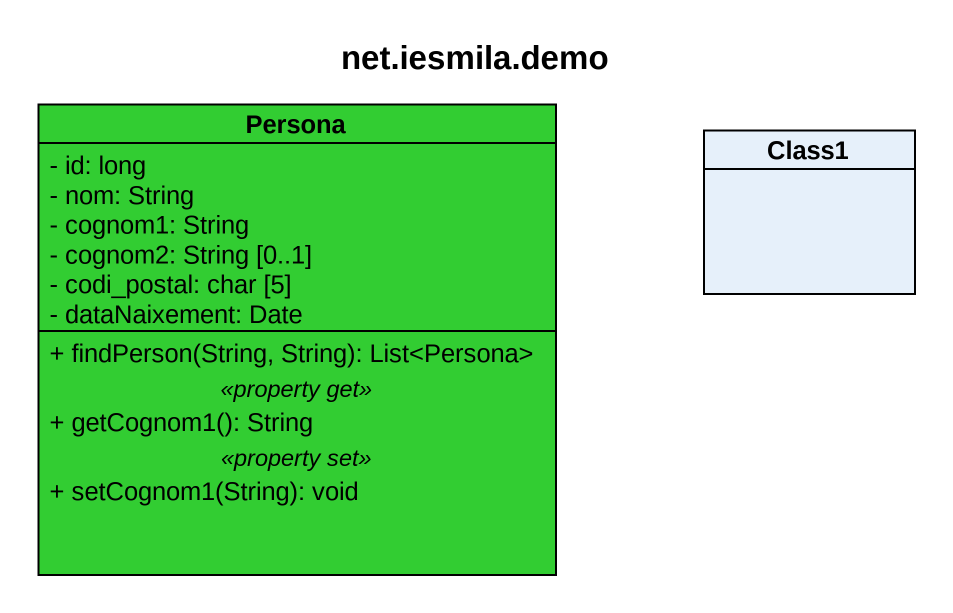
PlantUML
@startuml
title net.iesmila.demo
hide circle
hide empty members
skinparam classAttributeIconSize 0
class Persona #32CD32 {
  - id: long
  - nom: String
  - cognom1: String
  - cognom2: String [0..1]
  - codi_postal: char [5]
  - dataNaixement: Date
  --
  + findPerson(String, String): List<Persona>
  .. <<property get>> ..
  + getCognom1(): String
  .. <<property set>> ..
  + setCognom1(String): void
}
class Class1
@enduml
